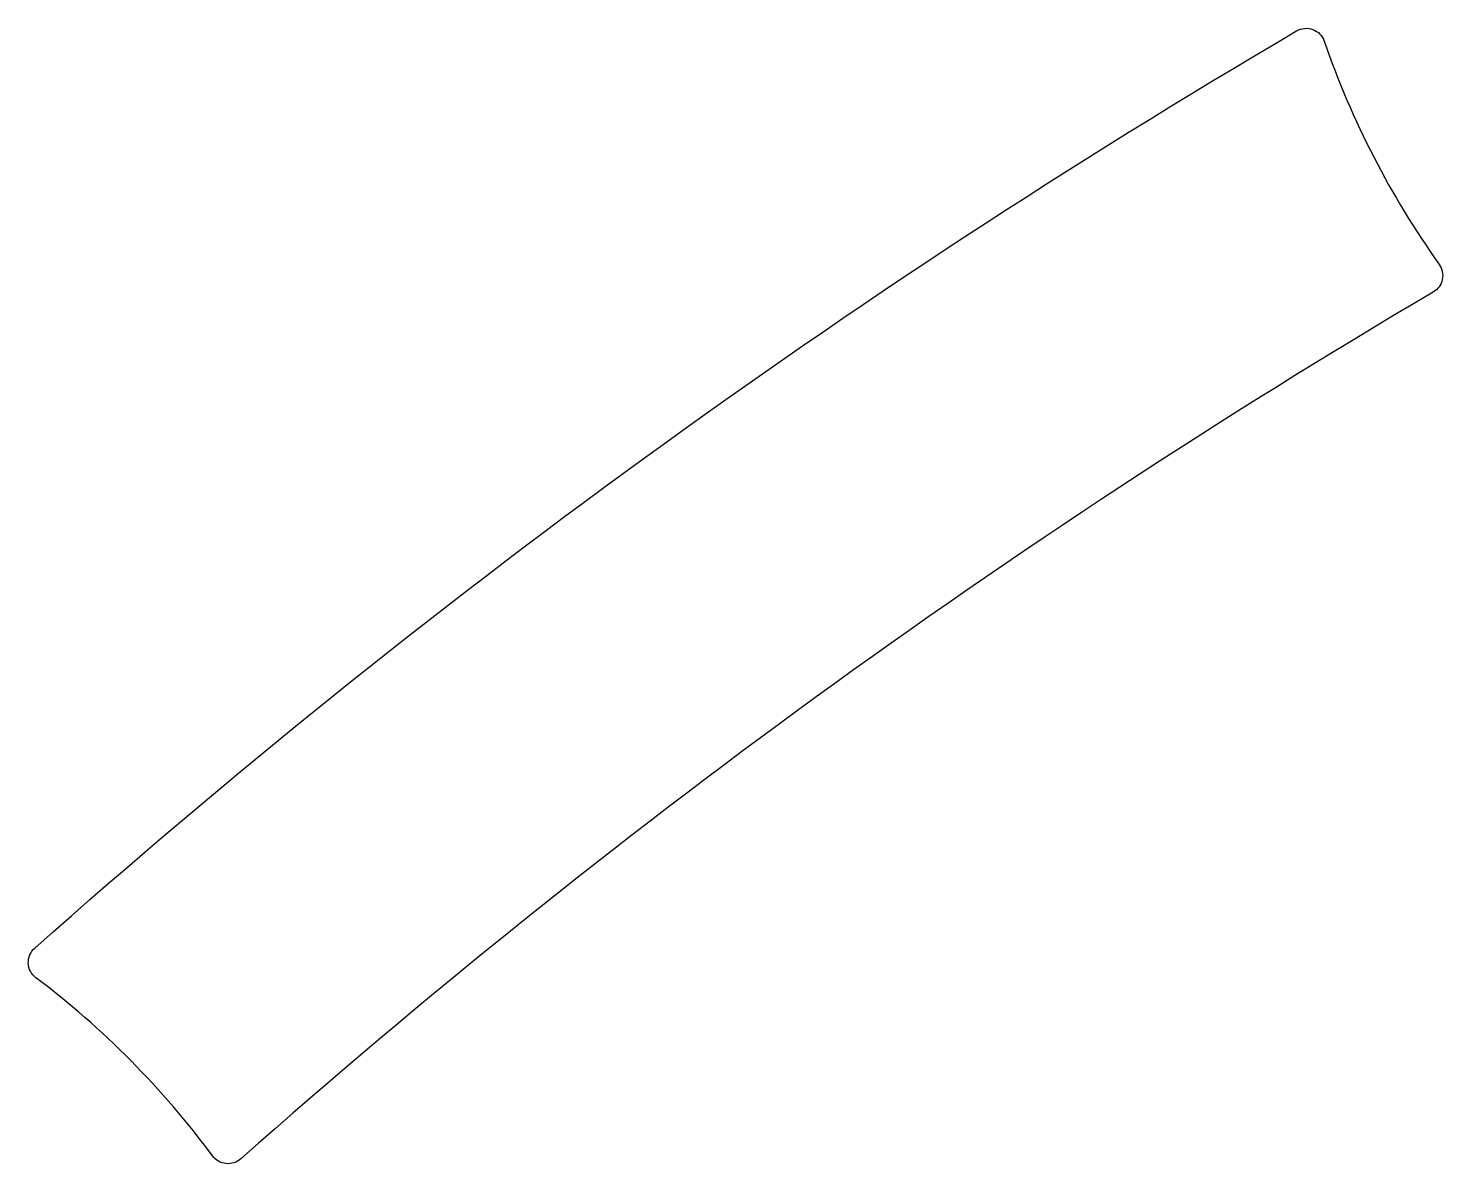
# Model space of a CAD drawing. Header units: inches. Extents: x -18.19 to -13.36, y -40.26 to -36.38.
import ezdxf

# ---------------------------------------------------------------- set-up
doc = ezdxf.new("R2010")
doc.units = ezdxf.units.IN
doc.layers.add('PERIMETER', color=5, linetype='CONTINUOUS')

msp = doc.modelspace()

# ---------------------------------------------------------------- linework, layer by layer
at = {"layer": 'PERIMETER'}
msp.add_lwpolyline([(-13.3923, -37.2815, 0.047869), (-17.4681, -40.2428, -0.4397), (-17.5641, -40.2327, 0.071912), (-18.1681, -39.6238, -0.473803), (-18.1721, -39.5225, -0.04879), (-13.8597, -36.3894, -0.473803), (-13.7647, -36.4245, 0.071912), (-13.3722, -37.1871, -0.4397)], format="xyb", close=True, dxfattribs=at)

doc.saveas('drawing.dxf')
